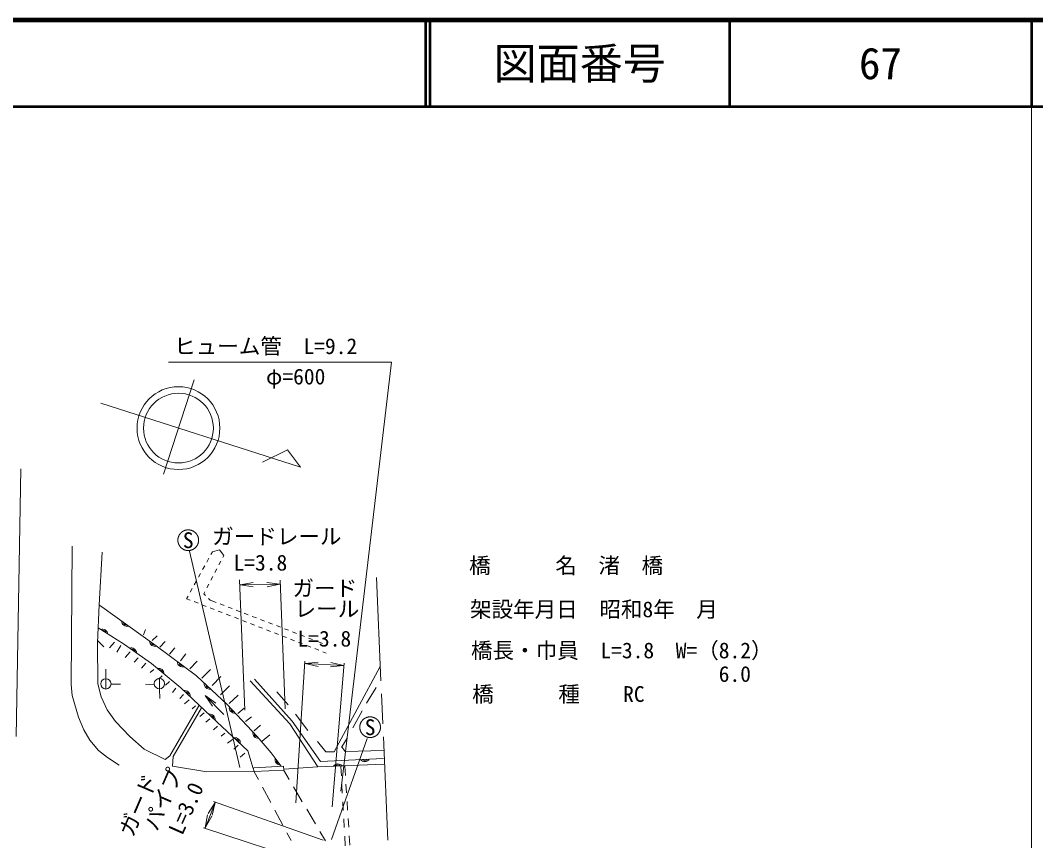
# Model space of a CAD drawing. Units: millimetres, scale not verified. Extents: x 40000 to 680000, y 20000 to 380000.
# Drawn here: x 461748 to 579500, y 284804 to 380000 of the extents above; entities that cross this region are included whole.
import ezdxf
from ezdxf.enums import TextEntityAlignment as Align

# ---------------------------------------------------------------- set-up
doc = ezdxf.new("R2010")
doc.units = ezdxf.units.MM
doc.header["$LTSCALE"] = 1000
doc.linetypes.add('CHAIN', pattern=[18.5, 12, -1.5, 3.5, -1.5])
for name, color, linetype, lineweight in [('M-BGD', 7, 'Continuous', 13), ('M-BMK', 2, 'CHAIN', 13), ('M-BMK-SRVR', 3, 'Continuous', 13), ('M-STR-HTXT', 7, 'Continuous', 13), ('M-STR-STR1', 1, 'Continuous', 13), ('M-STR-STRC', 7, 'Continuous', 13), ('M-TTL', 2, 'Continuous', 140), ('M-TTL-BAND', 7, 'Continuous', 13), ('M-TTL-LINE', 7, 'Continuous', 50)]:
    doc.layers.add(name, color=color, linetype=linetype, lineweight=lineweight)
doc.layers.add('M-TTL-TXT', color=7, linetype='Continuous')
doc.styles.add('ＭＳ ゴシック', font='')
doc.styles.get('ＭＳ ゴシック').set_extended_font_data('MS Gothic')

# ---------------------------------------------------------------- blocks, each defined once
blk = doc.blocks.new('有線柱')
at = {"color": 7, "linetype": 'Continuous', "lineweight": 13}
blk.add_line((0, 0.5), (0, -0.5), dxfattribs=at)
blk.add_circle((0, 0), 0.5, dxfattribs=at)

msp = doc.modelspace()

# ---------------------------------------------------------------- linework, layer by layer
at = {"layer": 'M-BGD'}
for p, q in [((461828, 327968), (461251, 296903)), ((467772, 318971), (467644, 302931)), ((470888, 312164), (471230, 318292)), ((483854, 318014), (484025, 318324)), ((484025, 318324), (484849, 318571)), ((484849, 318571), (485343, 317912)), ((483372, 317138), (483613, 317576)), ((484995, 317241), (484765, 316797)), ((485343, 317912), (485225, 317684)), ((482407, 315386), (482648, 315824)), ((482889, 316262), (483131, 316700)), ((484535, 316353), (484305, 315909)), ((481925, 314509), (482166, 314948)), ((483614, 314577), (483384, 314133)), ((484074, 315465), (483844, 315021)), ((481443, 313633), (481684, 314071)), ((483154, 313689), (483036, 313462)), ((483036, 313462), (483230, 313268)), ((470701, 307745), (470888, 312164)), ((470946, 312128), (477489, 307429)), ((481031, 312885), (481201, 313195)), ((481447, 312723), (481031, 312885)), ((482379, 312360), (481913, 312541)), ((483310, 311997), (482844, 312178)), ((483583, 312915), (483777, 312721)), ((483777, 312721), (484457, 312458)), ((484923, 312278), (485389, 312098)), ((484242, 311633), (483776, 311815)), ((485174, 311270), (484708, 311452)), ((486105, 310907), (485640, 311089)), ((485856, 311918), (486322, 311738)), ((486789, 311558), (487255, 311378)), ((487722, 311198), (488188, 311018)), ((487037, 310544), (486571, 310725)), ((487969, 310181), (487503, 310362)), ((488901, 309817), (488435, 309999)), ((488655, 310838), (489121, 310657)), ((489587, 310477), (490054, 310297)), ((490520, 310117), (490987, 309937)), ((491453, 309757), (491920, 309577)), ((473698, 307656), (470768, 309487)), ((476284, 309294), (476024, 308708)), ((477603, 308594), (477049, 308025)), ((489832, 309454), (489366, 309636)), ((490764, 309091), (490298, 309273)), ((491696, 308728), (491230, 308909)), ((492627, 308365), (492162, 308546)), ((492386, 309397), (492853, 309217)), ((493319, 309037), (493785, 308857)), ((494252, 308677), (494718, 308496)), ((470750, 303014), (470701, 307745)), ((470732, 308014), (471416, 307282)), ((472101, 307178), (472671, 307846)), ((472931, 306690), (473420, 307439)), ((476958, 305349), (473698, 307656)), ((477489, 307429), (482166, 303941)), ((478547, 307927), (477945, 307276)), ((493559, 308001), (493093, 308183)), ((494491, 307638), (494025, 307820)), ((495423, 307275), (494957, 307457)), ((495185, 308316), (495651, 308136)), ((496118, 307956), (496797, 307694)), ((473892, 306055), (474478, 306706)), ((479670, 307194), (479035, 306462)), ((480956, 306495), (480321, 305681)), ((496354, 306912), (495888, 307093)), ((497236, 306568), (496820, 306730)), ((474966, 305518), (475405, 306023)), ((475796, 304834), (476317, 305420)), ((480364, 302529), (476958, 305349)), ((482242, 305648), (481395, 304753)), ((503468, 305019), (498158, 295131)), ((471652, 303579), (471652, 304697)), ((476805, 304313), (477245, 304688)), ((477782, 303532), (478189, 303939)), ((482166, 303941), (485706, 300645)), ((483804, 304688), (482795, 303646)), ((485009, 303841), (483983, 302832)), ((467644, 302931), (467768, 301662)), ((471129, 301505), (470750, 303014)), ((472303, 302950), (473366, 302950)), ((476281, 302959), (477280, 302905)), ((478596, 302865), (479051, 303272)), ((486002, 302767), (484976, 301725)), ((488409, 303359), (493015, 298346)), ((493276, 298688), (488897, 303555)), ((467768, 301662), (468511, 299155)), ((471802, 300002), (471129, 301505)), ((477909, 302406), (477920, 301310)), ((479409, 302002), (479800, 302507)), ((480240, 301319), (480663, 301774)), ((484539, 298610), (480364, 302529)), ((483183, 301651), (485344, 299453)), ((483193, 301663), (484413, 300755)), ((483193, 301663), (484052, 300408)), ((487027, 301677), (485985, 300733)), ((491492, 302090), (492811, 300552)), ((501893, 300771), (503028, 302566)), ((482468, 300442), (479078, 294664)), ((480777, 300667), (481330, 301156)), ((481688, 300114), (482079, 300456)), ((485706, 300645), (489198, 296909)), ((468511, 299155), (469133, 297672)), ((472795, 298635), (471802, 300002)), ((482767, 300206), (479463, 294574)), ((482567, 299235), (483055, 299658)), ((487711, 300195), (486962, 299577)), ((488573, 299186), (487873, 298617)), ((493653, 299489), (495081, 297585)), ((500318, 297915), (501380, 299856)), ((474439, 296910), (472795, 298635)), ((483267, 298568), (483723, 298958)), ((484162, 297656), (484602, 298079)), ((488128, 295241), (484539, 298610)), ((489599, 298226), (488866, 297542)), ((493015, 298346), (496234, 293390)), ((496580, 294000), (493276, 298688)), ((469133, 297672), (469821, 296475)), ((476116, 295429), (474439, 296910)), ((485057, 296924), (485481, 297266)), ((489198, 296909), (490834, 295005)), ((490689, 297070), (489778, 296338)), ((469821, 296475), (470798, 295265)), ((485790, 296110), (486343, 296533)), ((486506, 295443), (487011, 295882)), ((497169, 295131), (496217, 296303)), ((499403, 295168), (499000, 295717)), ((499036, 295681), (499659, 296706)), ((470798, 295265), (471871, 294453)), ((471871, 294453), (473206, 293573)), ((478557, 294208), (476116, 295429)), ((479078, 294664), (478557, 294208)), ((479463, 294574), (479414, 293451)), ((487255, 294515), (487792, 294971)), ((488750, 293190), (488128, 295241)), ((490834, 295005), (492005, 293467)), ((498158, 295131), (497169, 295131)), ((503907, 295278), (499403, 295168)), ((479414, 293451), (483385, 292783)), ((492361, 293101), (496225, 293382)), ((503932, 293675), (496238, 293371)), ((496564, 294001), (503867, 294337)), ((498916, 293428), (498978, 292320)), ((499450, 292355), (499380, 293453)), ((483385, 292783), (488827, 292865)), ((499033, 291322), (499089, 290324)), ((499577, 290359), (499514, 291357)), ((499144, 289325), (499200, 288327)), ((499705, 288364), (499641, 289361)), ((499256, 287328), (499311, 286330)), ((499832, 286368), (499768, 287366)), ((499367, 285331), (499429, 284224)), ((499966, 284272), (499896, 285370))]:
    msp.add_line(p, q, dxfattribs=at)
for centre, radius, start, end in [((474123, 310308), 625, 181.18867, 287.44887), ((474014, 310156), 312, 181.18867, 287.44887), ((471274, 308729), 625, 4.86451, 111.12472), ((471374, 308888), 312, 4.86451, 111.12472), ((477376, 307979), 629, 181.57311, 286.88406), ((477263, 307823), 312, 181.18867, 287.44887), ((474605, 306555), 625, 1.57655, 107.83675), ((474713, 306708), 312, 1.57655, 107.83675), ((480589, 305585), 625, 180.14918, 286.40938), ((480477, 305435), 312, 180.14918, 286.40938), ((477784, 304178), 625, 357.2466, 103.50681), ((477903, 304322), 312, 357.2466, 103.50681), ((483704, 303021), 625, 173.91531, 280.17551), ((483576, 302884), 312, 173.91531, 280.17551), ((480808, 301598), 625, 353.68409, 99.94429), ((480936, 301734), 312, 353.68409, 99.94429), ((486605, 300232), 625, 169.93497, 276.19517), ((483724, 298860), 625, 353.68409, 99.94429), ((483852, 298997), 312, 353.68409, 99.94429), ((486468, 300104), 312, 169.93497, 276.19517), ((486640, 296123), 625, 353.67864, 99.93884), ((489351, 297317), 638, 170.78248, 273.89615), ((489205, 297186), 317, 170.81451, 274.81583), ((486769, 296259), 312, 353.67864, 99.93884), ((491915, 294205), 625, 164.17385, 270.43405), ((491765, 294091), 312, 164.17385, 270.43405), ((498601, 293089), 625, 39.13146, 145.39167), ((498594, 293277), 312, 39.13146, 145.39167), ((501696, 294612), 625, 219.50721, 325.76742), ((501705, 294425), 312, 219.50721, 325.76742)]:
    msp.add_arc(centre, radius, start, end, dxfattribs=at)
at = {"layer": 'M-BMK'}
msp.add_line((504369, 284881), (503049, 315472), dxfattribs=at)
at = {"layer": 'M-BMK-SRVR'}
for p, q in [((478365, 327325), (481917, 338287)), ((471095, 335562), (494235, 328155)), ((492721, 330157), (489816, 328741)), ((494235, 328155), (492721, 330157))]:
    msp.add_line(p, q, dxfattribs=at)
for centre, radius in [((480087, 332678), 4805), ((480089, 332676), 4045)]:
    msp.add_circle(centre, radius, dxfattribs=at)
at = {"layer": 'M-STR-HTXT'}
for p, q in [((504803, 340341), (478928, 340341)), ((498915, 290544), (504803, 340341)), ((487803, 299954), (487180, 315080)), ((487258, 314479), (488753, 314757)), ((487258, 314479), (488762, 314257)), ((487282, 314494), (491872, 314559)), ((491854, 314556), (490350, 314776)), ((491854, 314556), (490360, 314276)), ((491868, 315043), (492454, 300101)), ((493691, 289200), (494753, 305643)), ((494797, 305360), (496308, 305529)), ((494797, 305360), (496281, 305030)), ((494807, 305354), (499202, 305137)), ((499219, 305134), (497705, 304990)), ((499219, 305134), (497741, 305489)), ((499294, 305387), (497902, 288723)), ((484330, 289219), (483213, 286322)), ((484342, 289241), (483526, 287958)), ((484342, 289241), (483986, 287762)), ((484142, 289353), (496878, 284881)), ((483203, 286307), (483472, 287804)), ((483203, 286307), (483943, 287636)), ((495853, 282098), (482998, 286310))]:
    msp.add_line(p, q, dxfattribs=at)
at = {"layer": 'M-STR-STR1'}
for p, q in [((488806, 293234), (488816, 292843)), ((492289, 293440), (488827, 293255)), ((492310, 293006), (492289, 293440)), ((488816, 292843), (492310, 293006)), ((488873, 292800), (489362, 291889)), ((492928, 291914), (492272, 293024)), ((489836, 291008), (490782, 289246)), ((494454, 289331), (493437, 291053)), ((491255, 288365), (492202, 286603)), ((495981, 286749), (494963, 288471)), ((492675, 285723), (493165, 284812)), ((497146, 284778), (496490, 285888))]:
    msp.add_line(p, q, dxfattribs=at)
at = {"layer": 'M-STR-STRC'}
for p, q in [((487196, 293311), (481353, 318402)), ((497853, 284961), (501973, 296662))]:
    msp.add_line(p, q, dxfattribs=at)
for points in [[(482421, 319673), (482421, 319694), (482421, 319715), (482420, 319736), (482418, 319757), (482417, 319778), (482415, 319799), (482412, 319820), (482410, 319841), (482407, 319861), (482403, 319882), (482399, 319903), (482395, 319923), (482390, 319944), (482386, 319964), (482380, 319984), (482375, 320005), (482369, 320025), (482362, 320045), (482356, 320065), (482349, 320085), (482341, 320104), (482334, 320124), (482325, 320143), (482317, 320162), (482308, 320182), (482299, 320200), (482290, 320219), (482280, 320238), (482270, 320256), (482260, 320275), (482249, 320293), (482238, 320311), (482227, 320328), (482215, 320346), (482203, 320363), (482191, 320380), (482178, 320397), (482166, 320414), (482153, 320430), (482139, 320446), (482125, 320462), (482112, 320478), (482097, 320493), (482083, 320509), (482068, 320523), (482053, 320538), (482038, 320553), (482022, 320567), (482006, 320581), (481990, 320594), (481974, 320608), (481958, 320621), (481941, 320633), (481924, 320646), (481907, 320658), (481890, 320670), (481872, 320681), (481854, 320693), (481836, 320703), (481818, 320714), (481800, 320724), (481782, 320734), (481763, 320744), (481744, 320753), (481725, 320762), (481706, 320771), (481687, 320779), (481667, 320787), (481648, 320795), (481628, 320802), (481608, 320809), (481588, 320816), (481568, 320822), (481548, 320828), (481528, 320833), (481507, 320838), (481487, 320843), (481466, 320848), (481446, 320852), (481425, 320856), (481404, 320859), (481384, 320862), (481363, 320865), (481342, 320867), (481321, 320869), (481300, 320870), (481279, 320872), (481258, 320873), (481237, 320873), (481216, 320873), (481195, 320873), (481174, 320872), (481153, 320871), (481132, 320870), (481111, 320868), (481090, 320866), (481070, 320863), (481049, 320861), (481028, 320857), (481007, 320854), (480987, 320850), (480966, 320846), (480946, 320841), (480925, 320836), (480905, 320831), (480885, 320825), (480865, 320819), (480845, 320812), (480825, 320806), (480805, 320798), (480785, 320791), (480766, 320783), (480746, 320775), (480727, 320767), (480708, 320758), (480689, 320749), (480671, 320739), (480652, 320729), (480634, 320719), (480615, 320709), (480597, 320698), (480579, 320687), (480562, 320676), (480544, 320664), (480527, 320652), (480510, 320640), (480493, 320627), (480477, 320614), (480460, 320601), (480444, 320587), (480428, 320574), (480413, 320560), (480397, 320545), (480382, 320531), (480367, 320516), (480353, 320501), (480338, 320486), (480324, 320470), (480310, 320454), (480297, 320438), (480284, 320422), (480271, 320405), (480258, 320389), (480246, 320372), (480234, 320354), (480222, 320337), (480210, 320319), (480199, 320302), (480188, 320284), (480178, 320265), (480168, 320247), (480158, 320229), (480148, 320210), (480139, 320191), (480130, 320172), (480121, 320153), (480113, 320134), (480105, 320114), (480098, 320094), (480091, 320075), (480084, 320055), (480077, 320035), (480071, 320015), (480065, 319995), (480060, 319974), (480055, 319954), (480050, 319934), (480046, 319913), (480042, 319892), (480038, 319872), (480035, 319851), (480032, 319830), (480029, 319809), (480027, 319788), (480025, 319767), (480024, 319747), (480023, 319726), (480022, 319705), (480021, 319684), (480021, 319663), (480022, 319642), (480023, 319621), (480024, 319600), (480025, 319579), (480027, 319558), (480029, 319537), (480032, 319516), (480035, 319495), (480038, 319474), (480042, 319454), (480046, 319433), (480050, 319413), (480055, 319392), (480060, 319372), (480065, 319352), (480071, 319331), (480077, 319311), (480084, 319291), (480091, 319271), (480098, 319252), (480105, 319232), (480113, 319213), (480121, 319193), (480130, 319174), (480139, 319155), (480148, 319136), (480158, 319118), (480168, 319099), (480178, 319081), (480188, 319062), (480199, 319045), (480210, 319027), (480222, 319009), (480234, 318992), (480246, 318975), (480258, 318958), (480271, 318941), (480284, 318924), (480297, 318908), (480310, 318892), (480324, 318876), (480338, 318861), (480353, 318845), (480367, 318830), (480382, 318815), (480397, 318801), (480413, 318786), (480428, 318772), (480444, 318759), (480460, 318745), (480477, 318732), (480493, 318719), (480510, 318707), (480527, 318694), (480544, 318682), (480562, 318671), (480579, 318659), (480597, 318648), (480615, 318637), (480634, 318627), (480652, 318617), (480671, 318607), (480689, 318597), (480708, 318588), (480727, 318580), (480746, 318571), (480766, 318563), (480785, 318555), (480805, 318548), (480825, 318541), (480845, 318534), (480865, 318527), (480885, 318521), (480905, 318516), (480925, 318510), (480946, 318505), (480966, 318501), (480987, 318496), (481007, 318492), (481028, 318489), (481049, 318486), (481070, 318483), (481090, 318480), (481111, 318478), (481132, 318476), (481153, 318475), (481174, 318474), (481195, 318473), (481216, 318473), (481237, 318473), (481258, 318474), (481279, 318474), (481300, 318476), (481321, 318477), (481342, 318479), (481363, 318481), (481384, 318484), (481404, 318487), (481425, 318490), (481446, 318494), (481466, 318498), (481487, 318503), (481507, 318508), (481528, 318513), (481548, 318518), (481568, 318524), (481588, 318531), (481608, 318537), (481628, 318544), (481648, 318551), (481667, 318559), (481687, 318567), (481706, 318575), (481725, 318584), (481744, 318593), (481763, 318602), (481782, 318612), (481800, 318622), (481818, 318632), (481836, 318643), (481854, 318654), (481872, 318665), (481890, 318676), (481907, 318688), (481924, 318700), (481941, 318713), (481958, 318726), (481974, 318739), (481990, 318752), (482006, 318766), (482022, 318779), (482038, 318794), (482053, 318808), (482068, 318823), (482083, 318838), (482097, 318853), (482112, 318868), (482125, 318884), (482139, 318900), (482153, 318916), (482166, 318933), (482178, 318949), (482191, 318966), (482203, 318983), (482215, 319000), (482227, 319018), (482238, 319036), (482249, 319053), (482260, 319072), (482270, 319090), (482280, 319108), (482290, 319127), (482299, 319146), (482308, 319165), (482317, 319184), (482325, 319203), (482334, 319222), (482341, 319242), (482349, 319262), (482356, 319281), (482362, 319301), (482369, 319321), (482375, 319341), (482380, 319362), (482386, 319382), (482390, 319402), (482395, 319423), (482399, 319443), (482403, 319464), (482407, 319485), (482410, 319506), (482412, 319526), (482415, 319547), (482417, 319568), (482418, 319589), (482420, 319610), (482421, 319631), (482421, 319652)], [(503516, 297974), (503516, 297995), (503515, 298016), (503514, 298037), (503513, 298058), (503511, 298079), (503509, 298100), (503507, 298121), (503504, 298142), (503501, 298162), (503498, 298183), (503494, 298204), (503490, 298224), (503485, 298245), (503480, 298265), (503475, 298286), (503469, 298306), (503463, 298326), (503457, 298346), (503450, 298366), (503443, 298386), (503436, 298405), (503428, 298425), (503420, 298444), (503412, 298464), (503403, 298483), (503394, 298502), (503384, 298520), (503375, 298539), (503365, 298557), (503354, 298576), (503344, 298594), (503333, 298612), (503321, 298629), (503310, 298647), (503298, 298664), (503286, 298681), (503273, 298698), (503260, 298715), (503247, 298731), (503234, 298747), (503220, 298763), (503206, 298779), (503192, 298794), (503177, 298810), (503163, 298825), (503148, 298839), (503132, 298854), (503117, 298868), (503101, 298882), (503085, 298895), (503069, 298909), (503052, 298922), (503036, 298934), (503019, 298947), (503002, 298959), (502984, 298971), (502967, 298982), (502949, 298994), (502931, 299005), (502913, 299015), (502895, 299025), (502876, 299035), (502857, 299045), (502839, 299054), (502820, 299063), (502801, 299072), (502781, 299080), (502762, 299088), (502742, 299096), (502723, 299103), (502703, 299110), (502683, 299117), (502663, 299123), (502643, 299129), (502622, 299134), (502602, 299140), (502582, 299144), (502561, 299149), (502540, 299153), (502520, 299157), (502499, 299160), (502478, 299163), (502457, 299166), (502437, 299168), (502416, 299170), (502395, 299172), (502374, 299173), (502353, 299174), (502332, 299174), (502311, 299174), (502290, 299174), (502269, 299173), (502248, 299172), (502227, 299171), (502206, 299169), (502185, 299167), (502164, 299165), (502143, 299162), (502123, 299159), (502102, 299155), (502081, 299151), (502061, 299147), (502040, 299142), (502020, 299137), (501999, 299132), (501979, 299126), (501959, 299120), (501939, 299113), (501919, 299107), (501900, 299100), (501880, 299092), (501860, 299084), (501841, 299076), (501822, 299068), (501803, 299059), (501784, 299050), (501765, 299040), (501747, 299030), (501728, 299020), (501710, 299010), (501692, 298999), (501674, 298988), (501656, 298977), (501639, 298965), (501622, 298953), (501605, 298941), (501588, 298928), (501571, 298915), (501555, 298902), (501539, 298889), (501523, 298875), (501507, 298861), (501492, 298847), (501477, 298832), (501462, 298817), (501447, 298802), (501433, 298787), (501419, 298771), (501405, 298755), (501392, 298739), (501378, 298723), (501365, 298706), (501353, 298690), (501340, 298673), (501328, 298656), (501316, 298638), (501305, 298621), (501294, 298603), (501283, 298585), (501272, 298567), (501262, 298548), (501252, 298530), (501243, 298511), (501234, 298492), (501225, 298473), (501216, 298454), (501208, 298435), (501200, 298415), (501192, 298396), (501185, 298376), (501178, 298356), (501172, 298336), (501166, 298316), (501160, 298296), (501154, 298275), (501149, 298255), (501145, 298235), (501140, 298214), (501136, 298193), (501133, 298173), (501129, 298152), (501126, 298131), (501124, 298110), (501122, 298090), (501120, 298069), (501118, 298048), (501117, 298027), (501116, 298006), (501116, 297985), (501116, 297964), (501116, 297943), (501117, 297922), (501118, 297901), (501120, 297880), (501122, 297859), (501124, 297838), (501126, 297817), (501129, 297796), (501133, 297776), (501136, 297755), (501140, 297734), (501145, 297714), (501149, 297693), (501154, 297673), (501160, 297653), (501166, 297632), (501172, 297612), (501178, 297592), (501185, 297573), (501192, 297553), (501200, 297533), (501208, 297514), (501216, 297494), (501225, 297475), (501234, 297456), (501243, 297437), (501252, 297419), (501262, 297400), (501272, 297382), (501283, 297364), (501294, 297346), (501305, 297328), (501316, 297310), (501328, 297293), (501340, 297276), (501353, 297259), (501365, 297242), (501378, 297225), (501392, 297209), (501405, 297193), (501419, 297177), (501433, 297162), (501447, 297146), (501462, 297131), (501477, 297116), (501492, 297102), (501507, 297088), (501523, 297074), (501539, 297060), (501555, 297046), (501571, 297033), (501588, 297020), (501605, 297008), (501622, 296995), (501639, 296983), (501656, 296972), (501674, 296960), (501692, 296949), (501710, 296938), (501728, 296928), (501747, 296918), (501765, 296908), (501784, 296899), (501803, 296889), (501822, 296881), (501841, 296872), (501860, 296864), (501880, 296856), (501900, 296849), (501919, 296842), (501939, 296835), (501959, 296828), (501979, 296822), (501999, 296817), (502020, 296811), (502040, 296806), (502061, 296802), (502081, 296797), (502102, 296793), (502123, 296790), (502143, 296787), (502164, 296784), (502185, 296781), (502206, 296779), (502227, 296778), (502248, 296776), (502269, 296775), (502290, 296774), (502311, 296774), (502332, 296774), (502353, 296775), (502374, 296776), (502395, 296777), (502416, 296778), (502437, 296780), (502457, 296783), (502478, 296785), (502499, 296788), (502520, 296792), (502540, 296795), (502561, 296799), (502582, 296804), (502602, 296809), (502622, 296814), (502643, 296819), (502663, 296825), (502683, 296832), (502703, 296838), (502723, 296845), (502742, 296852), (502762, 296860), (502781, 296868), (502801, 296876), (502820, 296885), (502839, 296894), (502857, 296903), (502876, 296913), (502895, 296923), (502913, 296933), (502931, 296944), (502949, 296955), (502967, 296966), (502984, 296978), (503002, 296989), (503019, 297002), (503036, 297014), (503052, 297027), (503069, 297040), (503085, 297053), (503101, 297067), (503117, 297081), (503132, 297095), (503148, 297109), (503163, 297124), (503177, 297139), (503192, 297154), (503206, 297169), (503220, 297185), (503234, 297201), (503247, 297217), (503260, 297234), (503273, 297250), (503286, 297267), (503298, 297284), (503310, 297302), (503321, 297319), (503333, 297337), (503344, 297355), (503354, 297373), (503365, 297391), (503375, 297409), (503384, 297428), (503394, 297447), (503403, 297466), (503412, 297485), (503420, 297504), (503428, 297523), (503436, 297543), (503443, 297563), (503450, 297582), (503457, 297602), (503463, 297622), (503469, 297643), (503475, 297663), (503480, 297683), (503485, 297704), (503490, 297724), (503494, 297745), (503498, 297765), (503501, 297786), (503504, 297807), (503507, 297828), (503509, 297848), (503511, 297869), (503513, 297890), (503514, 297911), (503515, 297932), (503516, 297953)]]:
    msp.add_lwpolyline(points, close=True, dxfattribs=at)
at = {"layer": 'M-TTL'}
msp.add_line((680000, 380000), (40000, 380000), dxfattribs=at)
at = {"layer": 'M-TTL-BAND'}
msp.add_line((579000, 20000), (579000, 370000), dxfattribs=at)
at = {"layer": 'M-TTL-LINE'}
for p, q in [((508747, 380000), (508747, 370000)), ((509247, 380000), (509247, 370000)), ((543997, 380000), (543997, 370000)), ((579000, 380000), (579000, 370000)), ((40000, 370000), (680000, 370000))]:
    msp.add_line(p, q, dxfattribs=at)

# ---------------------------------------------------------------- block references
at = {"layer": 'M-BGD', "xscale": 1200, "yscale": 1200, "rotation": 0.08929}
for p in [(471674, 303003), (477875, 303027)]:
    msp.add_blockref('有線柱', p, dxfattribs=at)

# ---------------------------------------------------------------- texts
at = {"layer": 'M-STR-HTXT', "style": 'ＭＳ ゴシック'}
for s, p in [('ヒューム管\u3000L=9.2', (479584, 340719)), ('\u3000φ=600', (487741, 337196)), ('ガードレール', (483998, 318646)), ('L=3.8', (486471, 315598)), ('橋\u3000\u3000\u3000名\u3000渚\u3000橋', (513792, 315270)), ('ガード', (493310, 312631)), ('レール', (493557, 310242)), ('架設年月日\u3000昭和8年\u3000月', (513897, 310189)), ('L=3.8', (493887, 306781)), ('橋長・巾員\u3000L=3.8\u3000W=（8.2）', (514016, 305419)), ('6.0', (542738, 302685)), ('橋\u3000\u3000\u3000種\u3000\u3000RC', (514144, 300356))]:
    msp.add_text(s, height=1833, dxfattribs=at).set_placement(p, align=Align.BOTTOM_LEFT)
for s, rotation, p in [('パイプ', 66.477, (478133, 285595)), ('ガード', 66.714, (475291, 284908)), ('L=3.0', 65.879, (481032, 285109))]:
    msp.add_text(s, height=1833, rotation=rotation, dxfattribs=at).set_placement(p, align=Align.BOTTOM_LEFT)
at = {"layer": 'M-STR-STRC', "style": 'ＭＳ ゴシック'}
for p in [(481221, 319673), (502316, 297974)]:
    msp.add_text('S', height=1833, rotation=0.089, dxfattribs=at).set_placement(p, align=Align.MIDDLE_CENTER)
at = {"layer": 'M-TTL-TXT', "style": 'ＭＳ ゴシック'}
for s, p in [('図面番号', (526622, 375000)), ('67', (561497, 375000))]:
    msp.add_text(s, height=3666, dxfattribs=at).set_placement(p, align=Align.MIDDLE_CENTER)

doc.saveas('drawing.dxf')
